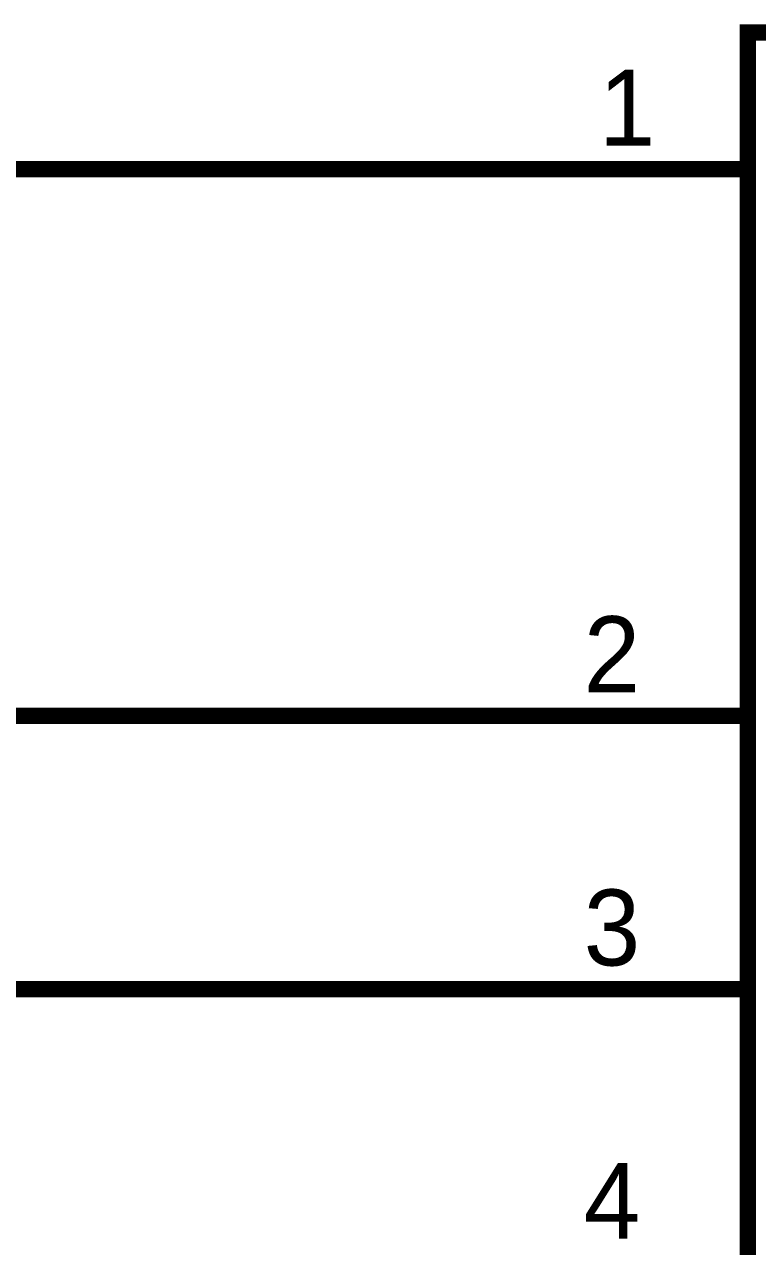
# Model space of a CAD drawing. Extents: x 0 to 594, y 0 to 420.
# Drawn here: x 301.77 to 315.18, y 212.78 to 235.15 of the extents above; entities that cross this region are included whole.
import ezdxf

# ---------------------------------------------------------------- set-up
doc = ezdxf.new("R2010")
doc.units = 0
doc.layers.add('SHEET', color=255, linetype='CONTINUOUS')

msp = doc.modelspace()

# ---------------------------------------------------------------- linework, layer by layer
at = {"layer": 'SHEET', "const_width": 0.3}
msp.add_lwpolyline([(315.007, 234.999), (342.495, 234.999), (342.495, 189.987), (315.007, 189.987), (315.007, 234.999)], close=True, dxfattribs=at)
for points in [[(310.006, 232.498), (292.503, 232.498)], [(315.007, 232.498), (310.006, 232.498)], [(310.006, 222.491), (292.503, 222.491), (292.503, 222.491), (292.503, 222.491)], [(315.007, 222.491), (310.006, 222.491)], [(310.006, 217.488), (235.044, 217.488)], [(315.007, 217.488), (310.006, 217.488)]]:
    msp.add_lwpolyline(points, dxfattribs=at)

# ---------------------------------------------------------------- texts
at = {"layer": 'SHEET'}
for s, p in [('1', (312.281, 232.932)), ('2', (312.003, 222.925)), ('3', (312.003, 217.922)), ('4', (312.003, 212.919))]:
    msp.add_text(s, height=1.39, dxfattribs=at).set_placement(p)

doc.saveas('drawing.dxf')
